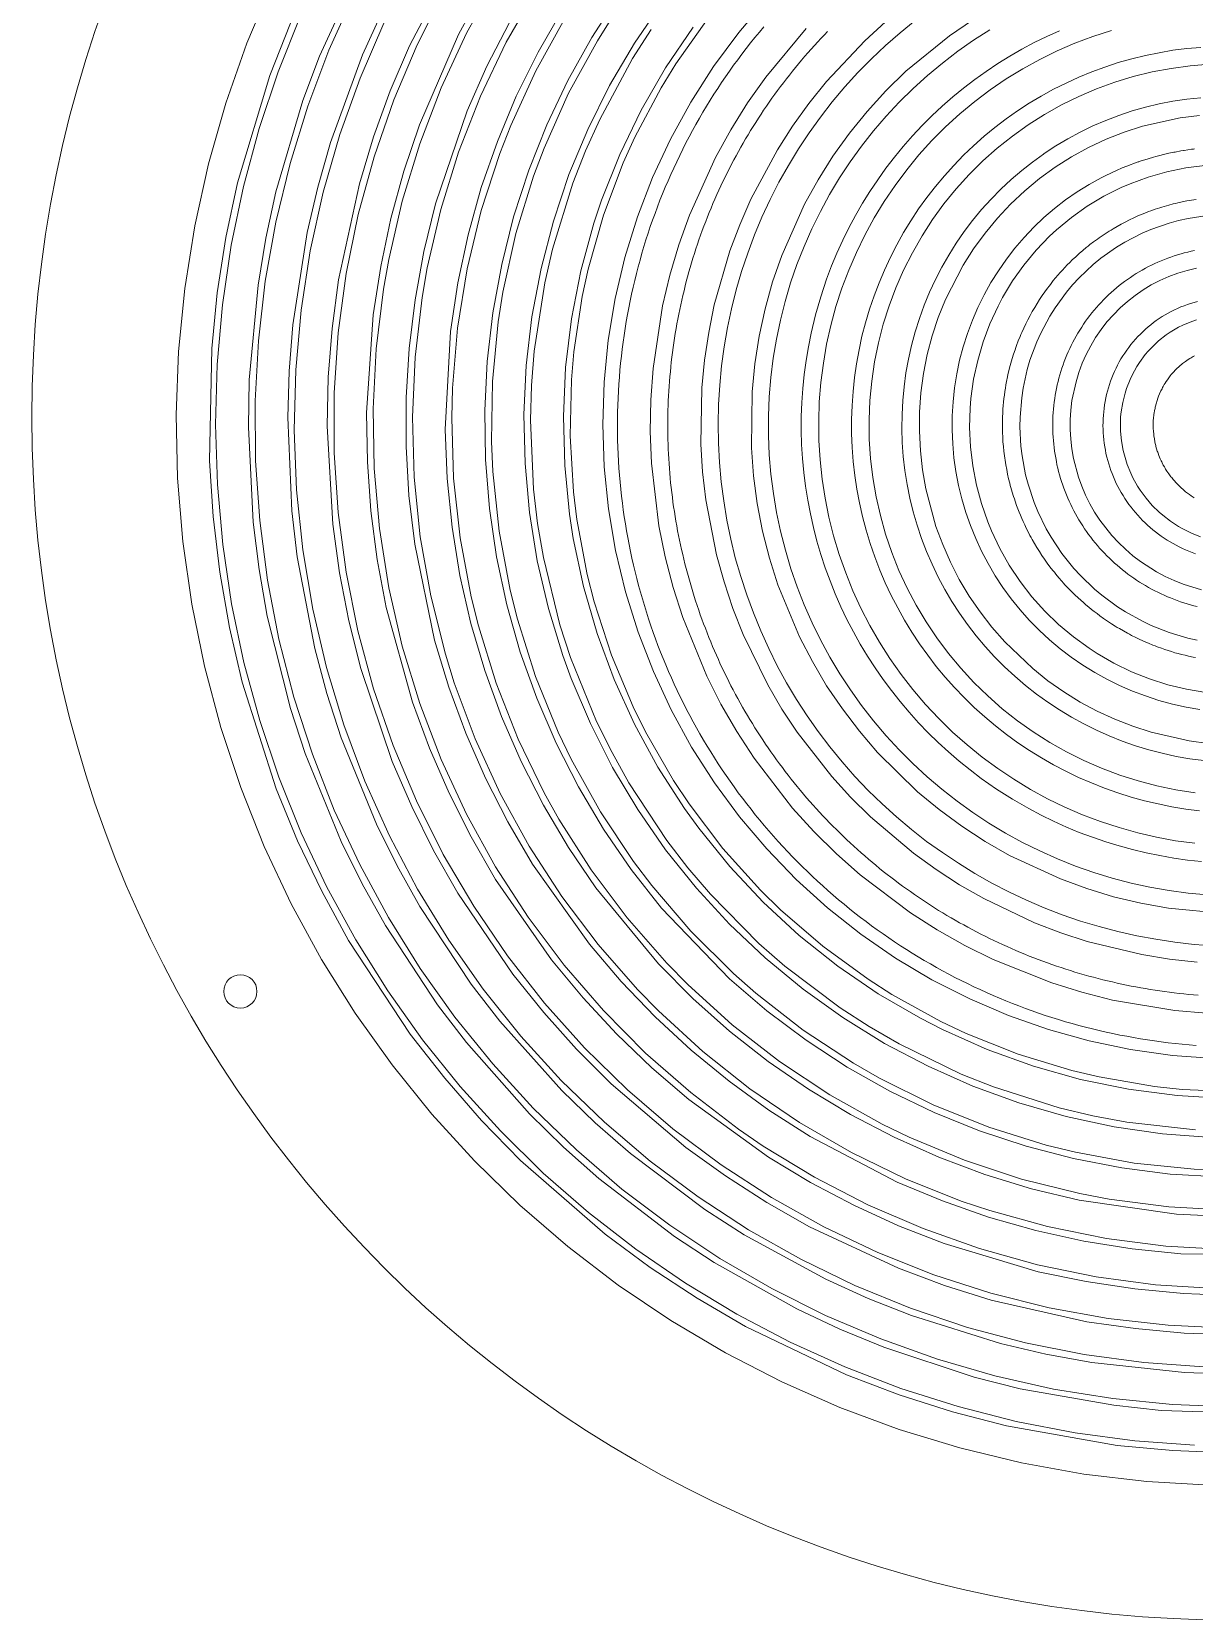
# Model space of a CAD drawing. Header units: millimetres. Extents: x -110 to 110, y -110 to 110.
# Drawn here: x -110 to -3.7, y -110 to 35.2 of the extents above; entities that cross this region are included whole.
import ezdxf

# ---------------------------------------------------------------- set-up
doc = ezdxf.new("R2010")
doc.units = ezdxf.units.MM

msp = doc.modelspace()

# ---------------------------------------------------------------- linework, layer by layer
at = {"color": 7, "linetype": 'Continuous', "lineweight": 15, "flags": 128}
for points in [[(1.93, -91.09), (-6.76, -90.81), (-11.08, -90.35), (-19.63, -88.83), (-23.84, -87.77), (-32.1, -85.04), (-36.11, -83.38), (-40.04, -81.54), (-47.62, -77.29), (-51.25, -74.9), (-58.15, -69.61), (-61.39, -66.73), (-64.5, -63.69), (-70.26, -57.18), (-72.9, -53.74), (-77.67, -46.47), (-79.78, -42.68), (-81.71, -38.79), (-85.01, -30.74), (-86.36, -26.62), (-88.47, -18.18), (-89.21, -13.91), (-89.75, -9.6), (-90.2, -0.92), (-90.11, 3.42), (-89.31, 12.08), (-88.6, 16.36), (-87.68, 20.61), (-85.23, 28.95), (-83.71, 33.01), (-80.08, 40.91)], [(-0.15, -83.9), (-4.63, -83.74), (-9.1, -83.34), (-13.54, -82.71), (-22.29, -80.72), (-26.57, -79.39), (-30.77, -77.82), (-38.9, -74.02), (-42.8, -71.8), (-46.57, -69.38), (-50.21, -66.76), (-57.04, -60.94), (-60.21, -57.77), (-63.2, -54.43), (-66.01, -50.93), (-71.05, -43.51), (-73.26, -39.61), (-75.26, -35.59), (-77.04, -31.48), (-79.92, -22.98), (-81.01, -18.63), (-81.87, -14.23), (-82.49, -9.79), (-83, -0.83), (-82.89, 3.65), (-82.54, 8.12), (-81.95, 12.57), (-80.05, 21.34), (-78.75, 25.63), (-77.22, 29.84), (-75.46, 33.97), (-71.29, 41.91)], [(-88.09, 39.53), (-90.34, 34.19), (-92.26, 28.73), (-93.85, 23.16), (-95.1, 17.5), (-96.01, 11.78), (-96.58, 6.02), (-96.8, 0.23), (-96.67, -5.57), (-96.2, -11.36), (-95.38, -17.09), (-94.22, -22.77), (-92.73, -28.37), (-90.9, -33.86), (-88.75, -39.24), (-86.28, -44.48), (-83.5, -49.57), (-80.42, -54.48), (-77.05, -59.21), (-73.42, -63.72), (-69.52, -68), (-65.37, -72.04), (-60.98, -75.83), (-56.39, -79.35), (-51.58, -82.59), (-46.59, -85.55), (-41.43, -88.2), (-36.13, -90.54), (-30.7, -92.56), (-25.16, -94.25), (-19.53, -95.61), (-13.83, -96.63), (-8.07, -97.32), (-2.28, -97.66)], [(-67.59, 39.91), (-70.25, 35.11), (-72.57, 30.13), (-74.53, 25.01), (-76.13, 19.76), (-77.36, 14.41), (-77.84, 11.71), (-78.5, 6.26), (-78.79, 0.78), (-78.69, -4.7), (-78.22, -10.17), (-77.36, -15.59), (-76.13, -20.94), (-74.53, -26.19), (-72.56, -31.31), (-70.25, -36.29), (-67.6, -41.1), (-64.62, -45.71), (-61.33, -50.1), (-57.74, -54.25), (-53.88, -58.15), (-49.75, -61.76), (-45.39, -65.09), (-43.12, -66.64), (-38.43, -69.49), (-33.56, -72.01), (-28.52, -74.19), (-23.35, -76.02), (-18.06, -77.49), (-12.69, -78.59), (-7.25, -79.32), (-1.77, -79.67)], [(-80.59, 38.57), (-82.84, 33.57), (-84.77, 28.44), (-86.39, 23.19), (-87.69, 17.85), (-88.65, 12.44), (-89.28, 6.99), (-89.58, 1.51), (-89.54, -3.98), (-89.16, -9.45), (-88.45, -14.9), (-87.41, -20.28), (-86.04, -25.6), (-84.35, -30.82), (-82.34, -35.92), (-80.02, -40.91), (-77.4, -45.74), (-74.49, -50.4), (-71.31, -54.87), (-67.86, -59.13), (-64.16, -63.18), (-60.21, -67), (-56.05, -70.57), (-51.67, -73.87), (-47.1, -76.91), (-42.34, -79.67), (-37.43, -82.13), (-32.38, -84.28), (-27.21, -86.13), (-21.94, -87.65), (-16.59, -88.86), (-11.17, -89.74), (-5.71, -90.28), (-0.23, -90.5)], [(-72.29, 38.96), (-74.76, 34.06), (-76.9, 29.01), (-78.7, 23.82), (-80.16, 18.53), (-81.25, 13.15), (-81.98, 7.72), (-82.35, 2.24), (-82.36, -3.25), (-82, -8.72), (-81.27, -14.16), (-80.19, -19.54), (-78.75, -24.84), (-76.96, -30.03), (-74.83, -35.09), (-72.38, -39.99), (-69.6, -44.72), (-66.51, -49.26), (-63.13, -53.58), (-59.47, -57.67), (-55.55, -61.51), (-51.38, -65.08), (-46.98, -68.37), (-42.38, -71.36), (-37.59, -74.03), (-32.64, -76.39), (-27.53, -78.41), (-22.31, -80.09), (-16.99, -81.43), (-11.59, -82.41), (-6.12, -83.03), (-0.63, -83.29)], [(-0.22, -80.3), (-4.7, -80.13), (-9.16, -79.71), (-13.6, -79.04), (-17.99, -78.13), (-26.59, -75.56), (-30.76, -73.93), (-34.84, -72.06), (-38.8, -69.97), (-42.65, -67.66), (-49.92, -62.4), (-53.32, -59.48), (-56.55, -56.37), (-59.6, -53.08), (-62.47, -49.63), (-67.59, -42.26), (-69.83, -38.38), (-71.85, -34.38), (-73.65, -30.27), (-75.2, -26.06), (-77.6, -17.41), (-78.42, -13.01), (-79, -8.56), (-79.32, -4.09), (-79.4, 0.39), (-78.78, 9.35), (-78.09, 13.78), (-77.16, 18.17), (-75.98, 22.49), (-74.55, 26.74), (-70.99, 34.98), (-68.86, 38.93)], [(-63.89, 39.06), (-66.62, 34.3), (-68.98, 29.35), (-70.99, 24.24), (-72.61, 19), (-73.84, 13.65), (-74.31, 10.95), (-74.96, 5.49), (-75.2, 0.01), (-75.04, -5.47), (-74.48, -10.93), (-73.53, -16.34), (-72.19, -21.66), (-71.37, -24.28), (-69.45, -29.42), (-67.17, -34.41), (-64.53, -39.22), (-61.54, -43.83), (-58.23, -48.21), (-54.61, -52.33), (-52.69, -54.29), (-48.65, -58), (-44.34, -61.4), (-39.8, -64.49), (-35.05, -67.24), (-30.11, -69.63), (-25.02, -71.67), (-22.42, -72.54), (-17.13, -74.01), (-11.75, -75.1), (-6.31, -75.79), (-0.83, -76.09)], [(-1.43, -69.47), (-5.91, -69.2), (-10.35, -68.64), (-14.76, -67.79), (-19.1, -66.66), (-23.35, -65.25), (-27.51, -63.57), (-31.55, -61.62), (-35.45, -59.42), (-39.21, -56.96), (-42.8, -54.27), (-46.2, -51.36), (-52.42, -44.88), (-55.19, -41.35), (-57.73, -37.66), (-60.03, -33.81), (-62.07, -29.81), (-63.84, -25.7), (-65.34, -21.47), (-66.57, -17.16), (-67.51, -12.77), (-68.16, -8.34), (-68.52, -3.87), (-68.59, 0.62), (-68.37, 5.09), (-67.85, 9.55), (-67.04, 13.96), (-65.95, 18.31), (-64.57, 22.58), (-62.92, 26.74), (-61, 30.79), (-58.81, 34.71), (-56.38, 38.47)], [(-2.14, -65.85), (-6.61, -65.51), (-11.05, -64.87), (-15.44, -63.93), (-19.75, -62.69), (-23.96, -61.16), (-28.06, -59.34), (-32.03, -57.26), (-35.85, -54.9), (-39.49, -52.29), (-42.95, -49.44), (-46.21, -46.35), (-49.24, -43.05), (-52.05, -39.55), (-54.6, -35.87), (-56.9, -32.02), (-58.93, -28.02), (-60.68, -23.89), (-61.45, -21.79), (-62.76, -17.5), (-63.78, -13.13), (-64.49, -8.7), (-64.9, -4.24), (-65, 0.24), (-64.79, 4.72), (-64.27, 9.18), (-63.44, 13.59), (-62.31, 17.93), (-60.89, 22.18), (-59.17, 26.32), (-57.17, 30.33), (-54.9, 34.2), (-52.36, 37.9)], [(-1.85, -58.65), (-5.71, -58.36), (-9.54, -57.82), (-13.33, -57.03), (-17.05, -55.99), (-20.7, -54.71), (-24.25, -53.19), (-27.7, -51.43), (-31.02, -49.45), (-34.21, -47.26), (-37.24, -44.86), (-40.11, -42.26), (-42.8, -39.48), (-45.29, -36.53), (-47.59, -33.42), (-49.67, -30.16), (-51.54, -26.77), (-53.17, -23.26), (-54.57, -19.66), (-55.72, -15.96), (-56.62, -12.2), (-57.27, -8.39), (-57.67, -4.54), (-57.8, -0.68), (-57.68, 3.19), (-57.3, 7.04), (-56.66, 10.85), (-55.77, 14.61), (-54.63, 18.31), (-53.24, 21.92), (-51.61, 25.43), (-49.75, 28.82), (-47.67, 32.08), (-45.37, 35.19), (-42.87, 38.14)], [(-85.42, 36.69), (-87.47, 31.59), (-89.21, 26.39), (-90.65, 21.09), (-91.77, 15.72), (-92.57, 10.29), (-93.04, 4.83), (-93.2, -0.66), (-93.03, -6.15), (-92.54, -11.63), (-91.73, -17.05), (-90.61, -22.42), (-89.16, -27.72), (-87.41, -32.92), (-85.36, -38.01), (-83.01, -42.97), (-80.37, -47.79), (-77.46, -52.45), (-74.27, -56.92), (-70.84, -61.19), (-67.15, -65.26), (-63.24, -69.11), (-59.11, -72.72), (-54.76, -76.08), (-50.23, -79.19), (-45.53, -82.02), (-40.67, -84.57), (-35.67, -86.83), (-30.55, -88.8), (-25.32, -90.47), (-20, -91.82), (-14.61, -92.87), (-9.16, -93.6), (-3.69, -94)], [(-0.37, -87.5), (-4.62, -87.35), (-13.09, -86.43), (-17.28, -85.66), (-21.43, -84.69), (-29.56, -82.15), (-33.52, -80.58), (-37.4, -78.82), (-44.88, -74.75), (-48.46, -72.45), (-55.27, -67.32), (-58.48, -64.52), (-61.54, -61.57), (-67.22, -55.22), (-69.82, -51.84), (-74.51, -44.73), (-76.59, -41.01), (-78.48, -37.2), (-81.7, -29.31), (-83.01, -25.26), (-84.12, -21.15), (-85.74, -12.78), (-86.23, -8.55), (-86.6, -0.04), (-86.47, 4.22), (-86.13, 8.46), (-84.82, 16.88), (-83.86, 21.03), (-82.7, 25.12), (-79.77, 33.13), (-78.01, 37.01)], [(-0.86, -73.09), (-5.34, -72.86), (-14.23, -71.59), (-18.59, -70.54), (-22.88, -69.24), (-27.08, -67.67), (-31.17, -65.84), (-35.15, -63.77), (-38.99, -61.45), (-42.68, -58.91), (-46.2, -56.14), (-49.55, -53.15), (-52.71, -49.97), (-58.42, -43.04), (-60.94, -39.33), (-63.22, -35.47), (-65.26, -31.48), (-67.05, -27.37), (-68.58, -23.15), (-69.85, -18.85), (-70.85, -14.48), (-71.58, -10.06), (-72.03, -5.6), (-72.2, -1.12), (-71.71, 7.85), (-71.05, 12.28), (-70.11, 16.67), (-68.9, 20.99), (-67.43, 25.22), (-65.7, 29.36), (-63.71, 33.38), (-61.48, 37.26)], [(-61.26, 36.46), (-63.93, 31.66), (-66.21, 26.67), (-67.21, 24.11), (-68.9, 18.89), (-70.19, 13.56), (-71.07, 8.14), (-71.53, 2.67), (-71.6, -0.07), (-71.43, -5.56), (-70.84, -11.02), (-69.83, -16.41), (-69.17, -19.08), (-67.55, -24.32), (-65.54, -29.43), (-63.14, -34.36), (-61.8, -36.76), (-58.86, -41.39), (-55.56, -45.78), (-51.95, -49.91), (-50.03, -51.87), (-45.96, -55.56), (-41.63, -58.92), (-37.05, -61.96), (-32.26, -64.63), (-29.79, -65.83), (-24.73, -67.94), (-19.51, -69.66), (-14.19, -70.98), (-11.49, -71.49), (-6.05, -72.2), (-0.57, -72.49)], [(-56.82, 36.75), (-58.28, 34.43), (-60.92, 29.62), (-63.16, 24.61), (-64.13, 22.04), (-65.74, 16.79), (-66.93, 11.44), (-67.36, 8.73), (-67.89, 3.26), (-67.98, -2.23), (-67.86, -4.97), (-67.28, -10.42), (-66.27, -15.82), (-65.6, -18.48), (-63.95, -23.71), (-61.88, -28.8), (-60.69, -31.27), (-58.02, -36.07), (-54.98, -40.63), (-53.32, -42.82), (-49.75, -46.99), (-45.86, -50.86), (-43.8, -52.67), (-39.47, -56.05), (-34.88, -59.06), (-32.5, -60.43), (-27.59, -62.87), (-22.5, -64.92), (-17.26, -66.55), (-14.59, -67.21), (-9.2, -68.21), (-3.74, -68.77), (-0.99, -68.88)], [(-48.17, 36.49), (-51.12, 32.31), (-52.47, 30.13), (-54.87, 25.6), (-55.93, 23.27), (-57.74, 18.47), (-59.14, 13.54), (-59.68, 11.04), (-60.45, 5.97), (-60.67, 3.42), (-60.79, -1.7), (-60.48, -6.82), (-60.16, -9.36), (-59.21, -14.39), (-58.58, -16.87), (-57, -21.75), (-55.02, -26.47), (-53.88, -28.77), (-51.32, -33.21), (-49.91, -35.34), (-46.81, -39.42), (-43.38, -43.23), (-41.56, -45.03), (-37.68, -48.38), (-33.54, -51.39), (-31.37, -52.77), (-26.89, -55.24), (-24.57, -56.34), (-19.81, -58.23), (-14.91, -59.73), (-12.42, -60.32), (-7.37, -61.19), (-4.82, -61.47), (0.3, -61.7)], [(-23.99, 36.32), (-26.11, 34.88), (-30.08, 31.64), (-31.92, 29.85), (-33.64, 27.95), (-35.25, 25.96), (-36.75, 23.88), (-38.12, 21.72), (-39.36, 19.48), (-41.44, 14.79), (-42.27, 12.37), (-42.96, 9.9), (-43.5, 7.4), (-43.9, 4.87), (-44.15, 2.32), (-44.21, -2.81), (-44.01, -5.36), (-43.67, -7.9), (-43.18, -10.42), (-42.55, -12.9), (-41.78, -15.34), (-39.82, -20.08), (-38.63, -22.35), (-37.33, -24.55), (-35.89, -26.67), (-34.34, -28.71), (-32.67, -30.65), (-29.01, -34.25), (-27.04, -35.88), (-24.97, -37.39), (-22.83, -38.79), (-20.61, -40.06), (-15.95, -42.22), (-13.55, -43.1), (-11.09, -43.84), (-8.6, -44.43), (-6.08, -44.89), (-0.98, -45.37)], [(-0.56, -94.69), (-5.68, -94.49), (-10.78, -94.02), (-20.88, -92.24), (-25.83, -90.94), (-30.71, -89.38), (-35.5, -87.56), (-44.75, -83.14), (-49.18, -80.56), (-53.46, -77.75), (-57.58, -74.71), (-65.31, -67.97), (-68.88, -64.3), (-72.25, -60.44), (-75.4, -56.41), (-81.04, -47.84), (-83.49, -43.34), (-85.7, -38.72), (-87.65, -33.99), (-90.77, -24.22), (-91.93, -19.23), (-92.81, -14.18), (-93.41, -9.09), (-93.74, -3.98), (-93.55, 6.27), (-93.04, 11.37), (-92.25, 16.43), (-91.18, 21.44), (-88.23, 31.26), (-86.36, 36.03)], [(-77.81, 36.04), (-79.99, 31.01), (-81.84, 25.84), (-83.36, 20.57), (-84.54, 15.21), (-85.38, 9.78), (-85.86, 4.32), (-86, -1.17), (-85.79, -6.65), (-85.22, -12.12), (-84.31, -17.54), (-83.06, -22.89), (-81.47, -28.14), (-79.55, -33.28), (-77.3, -38.28), (-74.74, -43.14), (-71.88, -47.82), (-68.73, -52.31), (-65.3, -56.59), (-61.6, -60.65), (-57.65, -64.46), (-53.47, -68.02), (-49.07, -71.3), (-44.48, -74.29), (-39.7, -76.99), (-34.76, -79.39), (-29.67, -81.46), (-24.46, -83.22), (-19.16, -84.63), (-13.78, -85.71), (-8.34, -86.44), (-2.86, -86.83)], [(4.03, -76.62), (-4.94, -76.5), (-9.4, -76.05), (-13.83, -75.34), (-18.21, -74.37), (-22.52, -73.14), (-26.75, -71.66), (-30.89, -69.94), (-38.85, -65.78), (-42.62, -63.36), (-46.25, -60.72), (-49.71, -57.87), (-53, -54.83), (-56.11, -51.6), (-59.02, -48.19), (-64.22, -40.87), (-66.49, -37), (-68.52, -33), (-70.32, -28.9), (-71.87, -24.69), (-73.17, -20.4), (-74.99, -11.61), (-75.52, -7.15), (-75.77, -2.68), (-75.76, 1.81), (-75.49, 6.28), (-74.95, 10.73), (-74.15, 15.14), (-73.09, 19.5), (-70.2, 28), (-68.39, 32.1), (-66.33, 36.09)], [(-53.36, 35.45), (-55.07, 32.79), (-58.08, 27.23), (-59.38, 24.35), (-60.53, 21.41), (-62.4, 15.37), (-63.1, 12.29), (-64.06, 6.04), (-64.31, 2.89), (-64.4, -0.27), (-64.12, -6.58), (-63.75, -9.72), (-63.22, -12.83), (-61.72, -18.98), (-60.74, -21.98), (-58.36, -27.83), (-56.95, -30.66), (-55.41, -33.42), (-51.93, -38.7), (-50.01, -41.2), (-47.96, -43.61), (-43.52, -48.11), (-41.15, -50.2), (-36.1, -54.01), (-33.45, -55.72), (-30.71, -57.31), (-25.03, -60.07), (-22.09, -61.24), (-16.06, -63.15), (-12.99, -63.88), (-9.89, -64.46), (-3.6, -65.17)], [(-0.79, -62.29), (-5.27, -62.03), (-9.72, -61.45), (-14.11, -60.55), (-18.43, -59.33), (-22.65, -57.81), (-26.74, -55.98), (-28.74, -54.96), (-32.61, -52.71), (-36.32, -50.18), (-39.83, -47.38), (-43.12, -44.35), (-46.19, -41.08), (-49.02, -37.59), (-50.33, -35.78), (-52.76, -32.01), (-54.91, -28.07), (-56.77, -23.99), (-58.32, -19.78), (-59.57, -15.48), (-60.5, -11.09), (-60.84, -8.87), (-61.28, -4.41), (-61.4, 0.07), (-61.19, 4.55), (-60.65, 9), (-59.79, 13.4), (-58.61, 17.73), (-57.9, 19.86), (-56.25, 24.03), (-54.3, 28.07), (-52.06, 31.95), (-49.54, 35.66)], [(-3.55, -57.44), (-4.19, -57.39), (-4.83, -57.34), (-5.47, -57.27), (-6.1, -57.2), (-6.74, -57.12), (-7.37, -57.03), (-8, -56.94), (-8.64, -56.84), (-9.27, -56.73), (-9.9, -56.61), (-10.53, -56.49), (-11.16, -56.36), (-11.78, -56.23), (-12.41, -56.08), (-13.03, -55.93), (-13.65, -55.78), (-14.27, -55.61), (-14.89, -55.44), (-15.5, -55.27), (-16.12, -55.08), (-16.73, -54.89), (-17.34, -54.69), (-17.95, -54.49), (-18.55, -54.28), (-19.15, -54.06), (-19.75, -53.83), (-20.35, -53.6), (-20.94, -53.36), (-21.54, -53.12), (-22.12, -52.87), (-22.71, -52.61), (-23.3, -52.34), (-23.88, -52.07), (-24.46, -51.79), (-25.03, -51.51), (-25.6, -51.22), (-26.17, -50.92), (-26.73, -50.62), (-27.29, -50.31), (-27.85, -49.99), (-28.4, -49.67), (-28.95, -49.34), (-29.5, -49.01), (-30.04, -48.67), (-30.58, -48.32), (-31.12, -47.97), (-31.65, -47.61), (-32.17, -47.25), (-32.7, -46.88), (-33.22, -46.5), (-33.73, -46.12), (-34.24, -45.73), (-34.74, -45.34), (-35.25, -44.94), (-35.74, -44.54), (-36.24, -44.12), (-36.73, -43.71), (-37.21, -43.29), (-37.68, -42.86), (-38.16, -42.43), (-38.63, -41.99), (-39.09, -41.55), (-39.55, -41.1), (-40, -40.65), (-40.45, -40.19), (-40.89, -39.73), (-41.33, -39.26), (-41.76, -38.79), (-42.19, -38.31), (-42.61, -37.83), (-43.03, -37.34), (-43.44, -36.85), (-43.85, -36.35), (-44.24, -35.85), (-44.64, -35.35), (-45.03, -34.84), (-45.41, -34.33), (-45.79, -33.81), (-46.16, -33.29), (-46.52, -32.76), (-46.88, -32.23), (-47.24, -31.69), (-47.58, -31.15), (-47.92, -30.61), (-48.26, -30.07), (-48.59, -29.52), (-48.91, -28.96), (-49.22, -28.41), (-49.53, -27.85), (-49.84, -27.28), (-50.13, -26.72), (-50.43, -26.14), (-50.71, -25.57), (-50.99, -24.99), (-51.26, -24.41), (-51.52, -23.83), (-51.78, -23.24), (-52.03, -22.65), (-52.28, -22.06), (-52.52, -21.47), (-52.75, -20.87), (-52.97, -20.27), (-53.19, -19.67), (-53.4, -19.06), (-53.61, -18.45), (-53.8, -17.84), (-53.99, -17.23), (-54.18, -16.62), (-54.35, -16), (-54.52, -15.38), (-54.68, -14.76), (-54.84, -14.14), (-54.99, -13.52), (-55.13, -12.9), (-55.26, -12.27), (-55.39, -11.64), (-55.51, -11.01), (-55.62, -10.38), (-55.73, -9.75), (-55.83, -9.11), (-55.92, -8.48), (-56, -7.85), (-56.08, -7.21), (-56.15, -6.57), (-56.21, -5.94), (-56.27, -5.3), (-56.32, -4.66), (-56.36, -4.02), (-56.39, -3.38), (-56.42, -2.74), (-56.44, -2.1), (-56.45, -1.46), (-56.45, -0.82), (-56.45, -0.18), (-56.44, 0.46), (-56.42, 1.1), (-56.4, 1.74), (-56.37, 2.38), (-56.33, 3.02), (-56.28, 3.66), (-56.23, 4.3), (-56.17, 4.94), (-56.1, 5.58), (-56.03, 6.21), (-55.94, 6.85), (-55.85, 7.48), (-55.76, 8.11), (-55.65, 8.75), (-55.54, 9.38), (-55.42, 10.01), (-55.3, 10.63), (-55.16, 11.26), (-55.02, 11.89), (-54.88, 12.51), (-54.72, 13.13), (-54.56, 13.75), (-54.39, 14.37), (-54.22, 14.99), (-54.04, 15.6), (-53.85, 16.21), (-53.65, 16.82), (-53.45, 17.43), (-53.24, 18.03), (-53.02, 18.64), (-52.8, 19.24), (-52.57, 19.84), (-52.33, 20.43), (-52.09, 21.03), (-51.83, 21.62), (-51.58, 22.2), (-51.31, 22.78), (-51.04, 23.36), (-50.76, 23.94), (-50.48, 24.52), (-50.19, 25.09), (-49.89, 25.65), (-49.59, 26.22), (-49.28, 26.78), (-48.96, 27.33), (-48.64, 27.89), (-48.31, 28.44), (-47.97, 28.99), (-47.63, 29.53), (-47.29, 30.06), (-46.93, 30.6), (-46.57, 31.13), (-46.21, 31.65), (-45.84, 32.18), (-45.46, 32.69), (-45.07, 33.2), (-44.69, 33.71), (-44.29, 34.22), (-43.89, 34.72), (-43.48, 35.22), (-43.07, 35.71)], [(-39.19, 35.54), (-42.9, 31.1), (-44.57, 28.74), (-46.1, 26.29), (-47.5, 23.76), (-49.87, 18.49), (-50.84, 15.77), (-51.66, 12.99), (-52.33, 10.18), (-53.2, 4.47), (-53.4, 1.58), (-53.45, -1.3), (-53.34, -4.19), (-52.66, -9.94), (-52.08, -12.77), (-51.36, -15.56), (-50.48, -18.32), (-48.29, -23.67), (-46.99, -26.25), (-45.54, -28.75), (-43.97, -31.17), (-40.44, -35.76), (-38.5, -37.89), (-36.44, -39.93), (-34.28, -41.85), (-29.67, -45.33), (-27.23, -46.88), (-24.71, -48.3), (-22.12, -49.58), (-16.75, -51.73), (-13.99, -52.58), (-11.19, -53.29), (-5.49, -54.25), (-2.61, -54.5)], [(-3.35, -52.85), (-3.79, -52.81), (-4.23, -52.77), (-4.67, -52.73), (-5.11, -52.68), (-5.55, -52.63), (-5.99, -52.58), (-6.43, -52.52), (-6.86, -52.46), (-7.3, -52.39), (-7.74, -52.32), (-8.18, -52.25), (-8.61, -52.17), (-9.05, -52.09), (-9.48, -52.01), (-9.91, -51.92), (-10.35, -51.83), (-10.78, -51.74), (-11.21, -51.64), (-11.64, -51.54), (-12.07, -51.43), (-12.5, -51.32), (-12.93, -51.21), (-13.35, -51.1), (-13.78, -50.98), (-14.21, -50.85), (-14.63, -50.73), (-15.05, -50.6), (-15.47, -50.46), (-15.89, -50.33), (-16.31, -50.18), (-16.73, -50.04), (-17.15, -49.89), (-17.57, -49.74), (-17.98, -49.59), (-18.39, -49.43), (-18.8, -49.27), (-19.21, -49.1), (-19.62, -48.93), (-20.03, -48.76), (-20.44, -48.58), (-20.84, -48.4), (-21.24, -48.22), (-21.65, -48.04), (-22.05, -47.85), (-22.44, -47.66), (-22.84, -47.46), (-23.24, -47.26), (-23.63, -47.06), (-24.02, -46.85), (-24.41, -46.64), (-24.8, -46.43), (-25.19, -46.22), (-25.57, -46), (-25.95, -45.78), (-26.33, -45.55), (-26.71, -45.32), (-27.09, -45.09), (-27.47, -44.86), (-27.84, -44.62), (-28.21, -44.38), (-28.58, -44.13), (-28.94, -43.89), (-29.31, -43.64), (-29.67, -43.38), (-30.03, -43.13), (-30.39, -42.87), (-30.75, -42.61), (-31.1, -42.34), (-31.45, -42.07), (-31.8, -41.8), (-32.15, -41.53), (-32.49, -41.25), (-32.84, -40.97), (-33.18, -40.69), (-33.51, -40.4), (-33.85, -40.11), (-34.18, -39.82), (-34.51, -39.53), (-34.84, -39.23), (-35.17, -38.93), (-35.49, -38.63), (-35.81, -38.32), (-36.13, -38.01), (-36.44, -37.7), (-36.75, -37.39), (-37.06, -37.08), (-37.37, -36.76), (-37.68, -36.44), (-37.98, -36.11), (-38.28, -35.79), (-38.57, -35.46), (-38.87, -35.13), (-39.16, -34.79), (-39.44, -34.46), (-39.73, -34.12), (-40.01, -33.78), (-40.29, -33.43), (-40.57, -33.09), (-40.84, -32.74), (-41.11, -32.39), (-41.38, -32.04), (-41.64, -31.68), (-41.9, -31.33), (-42.16, -30.97), (-42.42, -30.61), (-42.67, -30.24), (-42.92, -29.88), (-43.17, -29.51), (-43.41, -29.14), (-43.65, -28.77), (-43.88, -28.39), (-44.12, -28.02), (-44.35, -27.64), (-44.58, -27.26), (-44.8, -26.88), (-45.02, -26.5), (-45.24, -26.11), (-45.45, -25.72), (-45.66, -25.34), (-45.87, -24.94), (-46.08, -24.55), (-46.28, -24.16), (-46.47, -23.76), (-46.67, -23.36), (-46.86, -22.97), (-47.05, -22.57), (-47.23, -22.16), (-47.41, -21.76), (-47.59, -21.35), (-47.76, -20.95), (-47.93, -20.54), (-48.1, -20.13), (-48.26, -19.72), (-48.42, -19.3), (-48.58, -18.89), (-48.73, -18.48), (-48.88, -18.06), (-49.02, -17.64), (-49.17, -17.22), (-49.31, -16.8), (-49.44, -16.38), (-49.57, -15.96), (-49.7, -15.54), (-49.82, -15.11), (-49.94, -14.68), (-50.06, -14.26), (-50.18, -13.83), (-50.28, -13.4), (-50.39, -12.97), (-50.49, -12.54), (-50.59, -12.11), (-50.69, -11.68), (-50.78, -11.24), (-50.87, -10.81), (-50.95, -10.38), (-51.03, -9.94), (-51.11, -9.51), (-51.18, -9.07), (-51.25, -8.63), (-51.32, -8.2), (-51.38, -7.76), (-51.43, -7.32), (-51.49, -6.88), (-51.54, -6.44), (-51.59, -6), (-51.63, -5.56), (-51.67, -5.12), (-51.7, -4.68), (-51.74, -4.24), (-51.76, -3.8), (-51.79, -3.35), (-51.81, -2.91), (-51.82, -2.47), (-51.84, -2.03), (-51.85, -1.59), (-51.85, -1.14), (-51.85, -0.7), (-51.85, -0.26), (-51.85, 0.18), (-51.84, 0.63), (-51.82, 1.07), (-51.81, 1.51), (-51.79, 1.95), (-51.76, 2.39), (-51.73, 2.84), (-51.7, 3.28), (-51.66, 3.72), (-51.62, 4.16), (-51.58, 4.6), (-51.53, 5.04), (-51.48, 5.48), (-51.43, 5.92), (-51.37, 6.36), (-51.31, 6.79), (-51.24, 7.23), (-51.17, 7.67), (-51.1, 8.1), (-51.02, 8.54), (-50.94, 8.97), (-50.85, 9.41), (-50.76, 9.84), (-50.67, 10.27), (-50.58, 10.71), (-50.48, 11.14), (-50.37, 11.57), (-50.27, 12), (-50.16, 12.42), (-50.04, 12.85), (-49.92, 13.28), (-49.8, 13.7), (-49.68, 14.13), (-49.55, 14.55), (-49.42, 14.97), (-49.28, 15.39), (-49.14, 15.81), (-49, 16.23), (-48.85, 16.65), (-48.7, 17.07), (-48.55, 17.48), (-48.39, 17.89), (-48.23, 18.31), (-48.06, 18.72), (-47.89, 19.12), (-47.72, 19.53), (-47.55, 19.94), (-47.37, 20.35), (-47.19, 20.75), (-47, 21.15), (-46.81, 21.55), (-46.62, 21.95), (-46.42, 22.34), (-46.22, 22.74), (-46.02, 23.13), (-45.82, 23.52), (-45.61, 23.91), (-45.39, 24.3), (-45.18, 24.69), (-44.96, 25.07), (-44.74, 25.45), (-44.51, 25.83), (-44.28, 26.21), (-44.05, 26.59), (-43.81, 26.96), (-43.57, 27.34), (-43.33, 27.71), (-43.09, 28.07), (-42.84, 28.44), (-42.59, 28.81), (-42.33, 29.17), (-42.07, 29.53), (-41.81, 29.88), (-41.55, 30.24), (-41.28, 30.59), (-41.01, 30.94), (-40.74, 31.29), (-40.46, 31.64), (-40.18, 31.98), (-39.9, 32.32), (-39.62, 32.66), (-39.33, 33), (-39.04, 33.33), (-38.75, 33.66), (-38.45, 33.99), (-38.15, 34.31), (-37.85, 34.64), (-37.54, 34.96), (-37.24, 35.28)], [(-31.94, 36.14), (-33.83, 34.42), (-37.35, 30.69), (-38.96, 28.7), (-40.45, 26.62), (-41.83, 24.46), (-44.25, 19.94), (-45.28, 17.6), (-46.18, 15.2), (-47.6, 10.27), (-48.11, 7.76), (-48.49, 5.23), (-48.74, 2.68), (-48.82, -2.45), (-48.67, -5), (-48.38, -7.55), (-47.4, -12.58), (-46.71, -15.05), (-45.9, -17.48), (-44.96, -19.86), (-42.72, -24.47), (-41.42, -26.68), (-40.01, -28.81), (-36.86, -32.86), (-35.14, -34.75), (-33.32, -36.55), (-29.4, -39.86), (-27.32, -41.36), (-25.17, -42.75), (-22.95, -44.02), (-18.32, -46.22), (-15.93, -47.14), (-13.5, -47.94), (-8.51, -49.14), (-5.98, -49.55), (-3.44, -49.83)], [(-1.97, -48.33), (-3.73, -48.2), (-5.49, -48), (-7.24, -47.74), (-8.98, -47.42), (-10.71, -47.03), (-12.42, -46.58), (-14.11, -46.07), (-15.79, -45.49), (-17.44, -44.86), (-19.06, -44.16), (-20.66, -43.41), (-22.24, -42.59), (-23.77, -41.72), (-25.28, -40.79), (-26.75, -39.81), (-28.19, -38.78), (-29.58, -37.69), (-30.94, -36.55), (-32.25, -35.36), (-33.52, -34.13), (-34.74, -32.84), (-35.91, -31.52), (-37.03, -30.15), (-38.1, -28.74), (-39.12, -27.29), (-40.08, -25.81), (-40.99, -24.29), (-41.84, -22.73), (-42.63, -21.15), (-43.36, -19.54), (-44.03, -17.9), (-44.64, -16.24), (-45.19, -14.56), (-45.68, -12.86), (-46.1, -11.14), (-46.45, -9.41), (-46.74, -7.66), (-46.97, -5.91), (-47.13, -4.14), (-47.23, -2.38), (-47.26, -0.61), (-47.22, 1.16), (-47.11, 2.93), (-46.94, 4.69), (-46.71, 6.44), (-46.4, 8.19), (-46.04, 9.92), (-45.61, 11.64), (-45.11, 13.33), (-44.55, 15.01), (-43.93, 16.67), (-43.24, 18.3), (-42.5, 19.91), (-41.69, 21.48), (-40.83, 23.03), (-39.91, 24.54), (-38.93, 26.01), (-37.89, 27.45), (-36.81, 28.85), (-35.67, 30.2), (-34.48, 31.51), (-33.24, 32.77), (-31.96, 33.99), (-30.62, 35.16), (-29.25, 36.27)], [(-2.52, -43.68), (-4.28, -43.52), (-6.03, -43.28), (-7.78, -42.97), (-9.5, -42.59), (-11.22, -42.14), (-12.91, -41.62), (-14.58, -41.04), (-16.22, -40.38), (-17.84, -39.66), (-19.43, -38.88), (-20.98, -38.03), (-22.49, -37.12), (-23.97, -36.14), (-25.41, -35.11), (-26.8, -34.02), (-28.15, -32.87), (-29.45, -31.67), (-30.7, -30.42), (-31.9, -29.12), (-33.04, -27.77), (-34.13, -26.37), (-35.16, -24.93), (-36.13, -23.45), (-37.03, -21.93), (-37.88, -20.37), (-38.66, -18.79), (-39.37, -17.16), (-40.02, -15.52), (-40.59, -13.85), (-41.1, -12.15), (-41.54, -10.43), (-41.9, -8.7), (-42.2, -6.96), (-42.42, -5.2), (-42.57, -3.44), (-42.65, -1.67), (-42.65, 0.1), (-42.58, 1.87), (-42.43, 3.63), (-42.21, 5.39), (-41.92, 7.13), (-41.56, 8.86), (-41.13, 10.58), (-40.62, 12.28), (-40.04, 13.95), (-39.4, 15.6), (-38.68, 17.22), (-37.9, 18.81), (-37.06, 20.36), (-36.15, 21.88), (-35.17, 23.36), (-34.14, 24.79), (-33.04, 26.18), (-31.89, 27.53), (-30.69, 28.82), (-29.42, 30.06), (-28.11, 31.25), (-26.75, 32.38), (-25.35, 33.46), (-23.9, 34.47), (-22.4, 35.42)], [(-16.04, 35.34), (-17.2, 34.82), (-18.35, 34.25), (-19.48, 33.65), (-20.59, 33.01), (-21.68, 32.33), (-22.75, 31.62), (-23.79, 30.88), (-24.81, 30.1), (-25.8, 29.29), (-26.76, 28.44), (-27.7, 27.57), (-28.6, 26.66), (-29.48, 25.73), (-30.32, 24.76), (-31.13, 23.77), (-31.91, 22.76), (-32.66, 21.71), (-33.37, 20.65), (-34.05, 19.56), (-34.69, 18.45), (-35.29, 17.32), (-35.86, 16.18), (-36.39, 15.01), (-36.88, 13.83), (-37.33, 12.63), (-37.87, 11.01), (-38.12, 10.19), (-38.35, 9.37), (-38.75, 7.7), (-39, 6.44), (-39.21, 5.18), (-39.38, 3.91), (-39.51, 2.63), (-39.6, 1.36), (-39.65, 0.08), (-39.65, -1.2), (-39.62, -2.49), (-39.54, -3.76), (-39.42, -5.04), (-39.26, -6.31), (-39.06, -7.57), (-38.82, -8.83), (-38.54, -10.08), (-38.22, -11.32), (-37.86, -12.55), (-37.46, -13.77), (-37.02, -14.97), (-36.54, -16.16), (-36.02, -17.33), (-35.47, -18.49), (-34.88, -19.62), (-34.26, -20.74), (-33.6, -21.84), (-32.9, -22.91), (-32.17, -23.97), (-31.41, -25), (-30.61, -26), (-29.79, -26.98), (-28.93, -27.93), (-28.04, -28.85), (-27.12, -29.75), (-26.18, -30.61), (-25.21, -31.45), (-24.21, -32.25), (-23.19, -33.02), (-21.79, -34), (-21.07, -34.47), (-20.35, -34.92), (-18.86, -35.78), (-17.73, -36.38), (-16.58, -36.94), (-15.41, -37.47), (-14.23, -37.96), (-13.03, -38.41), (-11.82, -38.82), (-10.59, -39.2), (-9.36, -39.54), (-8.11, -39.83), (-6.86, -40.09), (-5.6, -40.31), (-4.33, -40.49), (-3.05, -40.63)], [(-3.67, -38.96), (-5.43, -38.72), (-7.17, -38.4), (-8.89, -38.01), (-10.6, -37.53), (-12.28, -36.98), (-13.93, -36.35), (-15.56, -35.65), (-17.15, -34.88), (-18.7, -34.03), (-20.22, -33.11), (-21.69, -32.13), (-23.11, -31.08), (-24.49, -29.97), (-25.81, -28.79), (-27.08, -27.55), (-28.29, -26.26), (-29.44, -24.91), (-30.52, -23.52), (-31.54, -22.07), (-32.49, -20.58), (-33.38, -19.05), (-34.19, -17.47), (-34.93, -15.86), (-35.59, -14.22), (-36.18, -12.55), (-36.69, -10.86), (-37.12, -9.14), (-37.47, -7.41), (-37.74, -5.66), (-37.92, -3.9), (-38.03, -2.13), (-38.05, -0.36), (-38, 1.41), (-37.86, 3.17), (-37.63, 4.93), (-37.33, 6.67), (-36.94, 8.4), (-36.48, 10.11), (-35.93, 11.79), (-35.31, 13.45), (-34.61, 15.07), (-33.83, 16.66), (-32.98, 18.22), (-32.06, 19.73), (-31.07, 21.19), (-30.01, 22.61), (-28.89, 23.98), (-27.7, 25.29), (-26.45, 26.54), (-25.14, 27.74), (-23.78, 28.87), (-22.37, 29.94), (-20.91, 30.93), (-19.4, 31.86), (-17.85, 32.71), (-16.26, 33.49), (-14.64, 34.19), (-12.98, 34.82), (-11.3, 35.37)], [(-3.13, 33.82), (-4.4, 33.71), (-5.67, 33.55), (-6.94, 33.33), (-8.19, 33.08), (-9.44, 32.77), (-10.67, 32.42), (-11.89, 32.02), (-13.09, 31.58), (-14.27, 31.09), (-15.44, 30.56), (-16.58, 29.99), (-17.71, 29.37), (-18.8, 28.71), (-19.88, 28.02), (-20.92, 27.28), (-21.94, 26.5), (-22.93, 25.69), (-23.89, 24.83), (-24.81, 23.95), (-25.71, 23.03), (-26.56, 22.08), (-27.39, 21.1), (-28.17, 20.08), (-28.92, 19.04), (-29.62, 17.97), (-30.29, 16.88), (-30.92, 15.76), (-31.5, 14.62), (-32.05, 13.46), (-32.54, 12.28), (-33, 11.09), (-33.41, 9.87), (-33.78, 8.64), (-34.1, 7.4), (-34.37, 6.15), (-34.6, 4.89), (-34.78, 3.62), (-34.92, 2.35), (-35.01, 1.07), (-35.05, -0.21), (-35.05, -1.49), (-35, -2.77), (-34.9, -4.05), (-34.76, -5.32), (-34.57, -6.59), (-34.33, -7.84), (-34.05, -9.09), (-33.72, -10.33), (-33.35, -11.56), (-32.93, -12.77), (-32.47, -13.97), (-31.97, -15.14), (-31.42, -16.3), (-30.83, -17.44), (-30.21, -18.56), (-29.54, -19.65), (-28.83, -20.72), (-28.09, -21.76), (-27.31, -22.78), (-26.49, -23.76), (-25.64, -24.72), (-24.75, -25.64), (-23.83, -26.53), (-22.88, -27.39), (-21.9, -28.22), (-20.89, -29), (-19.85, -29.76), (-18.79, -30.47), (-17.7, -31.14), (-16.58, -31.78), (-15.45, -32.37), (-14.3, -32.93), (-13.12, -33.44), (-11.93, -33.91), (-10.72, -34.34), (-9.5, -34.73), (-8.27, -35.07), (-7.02, -35.36), (-5.77, -35.62), (-4.5, -35.83), (-3.23, -35.99)], [(-3.65, -34.33), (-5.4, -34.06), (-7.13, -33.7), (-8.85, -33.25), (-10.54, -32.72), (-12.19, -32.1), (-13.81, -31.39), (-15.4, -30.6), (-16.94, -29.73), (-18.44, -28.78), (-19.88, -27.76), (-21.27, -26.66), (-22.6, -25.49), (-23.87, -24.26), (-25.07, -22.96), (-26.2, -21.6), (-27.26, -20.18), (-28.24, -18.71), (-29.15, -17.19), (-29.97, -15.62), (-30.72, -14.01), (-31.37, -12.37), (-31.94, -10.7), (-32.42, -8.99), (-32.81, -7.27), (-33.11, -5.52), (-33.32, -3.76), (-33.43, -2), (-33.45, -0.23), (-33.38, 1.54), (-33.21, 3.3), (-32.95, 5.05), (-32.6, 6.79), (-32.16, 8.5), (-31.62, 10.19), (-31, 11.84), (-30.29, 13.46), (-29.49, 15.04), (-28.61, 16.58), (-27.65, 18.07), (-26.61, 19.5), (-25.49, 20.87), (-24.31, 22.18), (-23.05, 23.43), (-21.73, 24.61), (-20.34, 25.71), (-18.9, 26.74), (-17.41, 27.69), (-15.87, 28.56), (-14.28, 29.34), (-12.65, 30.04), (-10.99, 30.64), (-9.3, 31.15), (-7.58, 31.58), (-5.83, 31.9), (-4.08, 32.13), (-2.32, 32.27)], [(-3.13, 29.21), (-4.41, 29.08), (-5.68, 28.89), (-6.94, 28.65), (-8.18, 28.35), (-9.41, 28), (-10.63, 27.59), (-11.82, 27.14), (-13, 26.63), (-14.15, 26.07), (-15.28, 25.46), (-16.38, 24.8), (-17.45, 24.1), (-17.51, 24.06), (-18.52, 23.33), (-19.5, 22.56), (-20.47, 21.73), (-21.41, 20.85), (-22.3, 19.93), (-23.16, 18.98), (-23.98, 18), (-24.75, 16.97), (-25.48, 15.92), (-26.16, 14.83), (-26.79, 13.72), (-27.38, 12.58), (-27.92, 11.42), (-28.41, 10.24), (-28.85, 9.03), (-29.23, 7.81), (-29.57, 6.57), (-29.85, 5.32), (-30.08, 4.06), (-30.25, 2.79), (-30.37, 1.52), (-30.44, 0.24), (-30.46, -1.04), (-30.42, -2.32), (-30.32, -3.6), (-30.18, -4.87), (-29.97, -6.14), (-29.72, -7.39), (-29.42, -8.64), (-29.06, -9.87), (-28.65, -11.08), (-28.19, -12.28), (-27.68, -13.45), (-27.13, -14.61), (-26.52, -15.74), (-25.87, -16.84), (-25.18, -17.92), (-24.44, -18.96), (-23.65, -19.98), (-22.83, -20.96), (-21.97, -21.91), (-21.06, -22.82), (-20.13, -23.69), (-19.15, -24.52), (-18.14, -25.31), (-17.11, -26.06), (-16.04, -26.77), (-14.94, -27.43), (-13.82, -28.04), (-12.67, -28.61), (-11.5, -29.14), (-10.31, -29.61), (-9.1, -30.04), (-7.88, -30.41), (-6.64, -30.73), (-5.38, -31.01), (-4.12, -31.23), (-2.85, -31.4)], [(-2.45, -29.84), (-4.2, -29.6), (-7.66, -28.81), (-9.34, -28.26), (-10.99, -27.62), (-12.59, -26.87), (-14.15, -26.04), (-15.66, -25.11), (-17.11, -24.09), (-18.49, -22.99), (-21.05, -20.54), (-22.22, -19.21), (-23.3, -17.81), (-24.29, -16.35), (-25.2, -14.83), (-26.01, -13.26), (-26.72, -11.64), (-27.34, -9.98), (-28.26, -6.56), (-28.57, -4.82), (-28.76, -3.06), (-28.85, -1.29), (-28.83, 0.47), (-28.71, 2.24), (-28.47, 3.99), (-28.13, 5.73), (-27.68, 7.44), (-27.12, 9.12), (-26.46, 10.76), (-24.85, 13.91), (-23.89, 15.41), (-22.85, 16.83), (-21.72, 18.2), (-20.51, 19.49), (-19.22, 20.7), (-17.86, 21.83), (-16.43, 22.87), (-14.94, 23.81), (-13.39, 24.67), (-11.78, 25.42), (-10.14, 26.07), (-8.46, 26.61), (-5, 27.38), (-3.24, 27.6)], [(-3.69, 24.53), (-3.79, 24.52), (-3.97, 24.5), (-4.64, 24.4), (-4.71, 24.39), (-4.96, 24.35), (-5.47, 24.25), (-5.58, 24.23), (-6.05, 24.13), (-6.3, 24.08), (-6.3, 24.07), (-7.12, 23.87), (-7.23, 23.84), (-7.46, 23.78), (-7.95, 23.64), (-8.68, 23.4), (-8.78, 23.37), (-8.79, 23.36), (-8.93, 23.32), (-9.89, 22.96), (-9.89, 22.96), (-9.89, 22.96), (-10.31, 22.79), (-10.84, 22.56), (-11.79, 22.11), (-12.22, 21.89), (-13.34, 21.27), (-14.42, 20.6), (-15.48, 19.87), (-16.49, 19.08), (-17.46, 18.25), (-18.39, 17.37), (-19.27, 16.44), (-20.11, 15.46), (-20.89, 14.45), (-21.63, 13.4), (-22.31, 12.32), (-22.93, 11.19), (-23.5, 10.04), (-24, 8.87), (-24.45, 7.67), (-24.84, 6.45), (-25.17, 5.21), (-25.43, 3.96), (-25.63, 2.69), (-25.77, 1.42), (-25.84, 0.14), (-25.86, -1.14), (-25.8, -2.43), (-25.69, -3.7), (-25.51, -4.97), (-25.27, -6.23), (-24.97, -7.47), (-24.6, -8.7), (-24.18, -9.91), (-23.7, -11.1), (-23.16, -12.26), (-22.56, -13.39), (-21.91, -14.5), (-21.21, -15.57), (-20.46, -16.61), (-19.65, -17.6), (-18.8, -18.56), (-17.9, -19.48), (-16.96, -20.35), (-15.98, -21.17), (-14.96, -21.94), (-13.91, -22.67), (-12.82, -23.34), (-11.7, -23.96), (-10.55, -24.53), (-9.37, -25.04), (-8.17, -25.49), (-6.95, -25.89), (-5.72, -26.23), (-4.47, -26.5), (-3.21, -26.72)], [(-2.67, -25.18), (-4.42, -24.88), (-6.14, -24.46), (-7.82, -23.92), (-9.46, -23.27), (-11.06, -22.49), (-12.59, -21.61), (-13.33, -21.13), (-14.77, -20.09), (-16.12, -18.96), (-17.39, -17.72), (-18.57, -16.41), (-19.65, -15.01), (-20.63, -13.53), (-21.5, -11.99), (-22.26, -10.39), (-22.6, -9.58), (-23.18, -7.9), (-23.64, -6.2), (-23.97, -4.46), (-24.18, -2.7), (-24.26, -0.93), (-24.21, 0.83), (-24.14, 1.72), (-23.89, 3.47), (-23.52, 5.2), (-23.03, 6.9), (-22.41, 8.55), (-21.66, 10.16), (-21.25, 10.94), (-20.34, 12.46), (-19.31, 13.9), (-18.18, 15.26), (-16.95, 16.54), (-16.31, 17.14), (-14.94, 18.27), (-13.5, 19.29), (-11.99, 20.2), (-10.4, 21), (-9.59, 21.35), (-7.93, 21.96), (-6.23, 22.45), (-4.5, 22.8), (-2.74, 23.02)], [(-3.55, 19.91), (-3.98, 19.85), (-4.19, 19.81), (-4.4, 19.78), (-4.82, 19.69), (-5.23, 19.6), (-5.44, 19.55), (-5.65, 19.5), (-6.06, 19.39), (-6.47, 19.28), (-6.68, 19.22), (-6.88, 19.15), (-7.28, 19.02), (-7.69, 18.88), (-7.89, 18.8), (-8.09, 18.72), (-8.48, 18.57), (-8.88, 18.4), (-9.07, 18.31), (-9.26, 18.22), (-9.65, 18.04), (-10.03, 17.85), (-10.22, 17.75), (-10.41, 17.65), (-10.78, 17.44), (-11.15, 17.22), (-11.33, 17.11), (-11.51, 17), (-11.87, 16.77), (-12.23, 16.53), (-12.4, 16.41), (-12.58, 16.29), (-12.92, 16.04), (-13.26, 15.78), (-13.43, 15.64), (-13.59, 15.51), (-13.92, 15.24), (-14.25, 14.96), (-14.4, 14.81), (-14.56, 14.67), (-14.87, 14.38), (-15.1, 14.15), (-15.33, 13.93), (-15.55, 13.69), (-15.77, 13.46), (-15.98, 13.22), (-16.19, 12.98), (-16.4, 12.74), (-16.61, 12.49), (-16.87, 12.15), (-17, 11.98), (-17.13, 11.81), (-17.38, 11.47), (-17.62, 11.12), (-17.74, 10.94), (-17.86, 10.76), (-18.09, 10.4), (-18.31, 10.04), (-18.42, 9.85), (-18.53, 9.67), (-18.73, 9.29), (-18.93, 8.92), (-19.03, 8.72), (-19.12, 8.53), (-19.31, 8.15), (-19.48, 7.76), (-19.57, 7.56), (-19.65, 7.37), (-19.81, 6.97), (-19.96, 6.57), (-20.03, 6.37), (-20.1, 6.17), (-20.24, 5.76), (-20.37, 5.36), (-20.43, 5.15), (-20.49, 4.95), (-20.6, 4.53), (-20.7, 4.12), (-20.75, 3.91), (-20.79, 3.7), (-20.88, 3.28), (-20.94, 2.97), (-20.99, 2.65), (-21.04, 2.34), (-21.08, 2.02), (-21.12, 1.7), (-21.15, 1.39), (-21.18, 1.06), (-21.21, 0.74), (-21.23, 0.32), (-21.24, 0.1), (-21.25, -0.11), (-21.26, -0.54), (-21.26, -0.96), (-21.26, -1.18), (-21.25, -1.39), (-21.23, -1.82), (-21.21, -2.24), (-21.19, -2.46), (-21.17, -2.67), (-21.13, -3.09), (-21.08, -3.52), (-21.05, -3.73), (-21.02, -3.94), (-20.95, -4.36), (-20.87, -4.78), (-20.83, -4.99), (-20.79, -5.2), (-20.69, -5.62), (-20.59, -6.03), (-20.54, -6.24), (-20.48, -6.44), (-20.36, -6.85), (-20.24, -7.26), (-20.17, -7.47), (-20.1, -7.67), (-19.96, -8.07), (-19.85, -8.37), (-19.73, -8.67), (-19.61, -8.96), (-19.48, -9.26), (-19.36, -9.55), (-19.22, -9.84), (-19.08, -10.13), (-18.94, -10.42), (-18.74, -10.8), (-18.64, -10.99), (-18.54, -11.18), (-18.33, -11.55), (-18.11, -11.91), (-17.99, -12.09), (-17.88, -12.28), (-17.65, -12.63), (-17.41, -12.99), (-17.28, -13.16), (-17.16, -13.33), (-16.91, -13.68), (-16.65, -14.02), (-16.51, -14.18), (-16.38, -14.35), (-16.1, -14.68), (-15.82, -15), (-15.68, -15.16), (-15.54, -15.32), (-15.25, -15.63), (-14.95, -15.93), (-14.8, -16.08), (-14.64, -16.23), (-14.33, -16.52), (-14.1, -16.74), (-13.86, -16.95), (-13.62, -17.16), (-13.37, -17.37), (-13.12, -17.57), (-12.87, -17.77), (-12.61, -17.96), (-12.35, -18.16), (-12.01, -18.4), (-11.83, -18.53), (-11.66, -18.65), (-11.3, -18.88), (-10.94, -19.11), (-10.76, -19.22), (-10.57, -19.33), (-10.2, -19.54), (-9.83, -19.75), (-9.64, -19.85), (-9.45, -19.95), (-9.07, -20.14), (-8.69, -20.32), (-8.49, -20.41), (-8.3, -20.5), (-7.9, -20.67), (-7.51, -20.83), (-7.31, -20.91), (-7.11, -20.99), (-6.71, -21.13), (-6.41, -21.24), (-6.1, -21.34), (-5.8, -21.43), (-5.49, -21.53), (-5.18, -21.61), (-4.88, -21.7), (-4.56, -21.77), (-4.25, -21.85), (-3.83, -21.94), (-3.62, -21.98)], [(-3.45, -20.39), (-4.31, -20.19), (-6.01, -19.69), (-7.65, -19.04), (-8.46, -18.66), (-10, -17.81), (-10.75, -17.33), (-12.17, -16.28), (-12.85, -15.71), (-14.13, -14.48), (-14.72, -13.83), (-15.83, -12.45), (-16.81, -10.97), (-17.25, -10.21), (-18.02, -8.62), (-18.36, -7.8), (-18.91, -6.12), (-19.14, -5.26), (-19.46, -3.52), (-19.57, -2.64), (-19.66, -0.88), (-19.65, 0.01), (-19.5, 1.77), (-19.37, 2.65), (-18.99, 4.37), (-18.74, 5.22), (-18.12, 6.88), (-17.76, 7.69), (-16.92, 9.25), (-16.45, 10), (-15.41, 11.43), (-14.84, 12.1), (-14.24, 12.75), (-12.95, 13.97), (-12.27, 14.53), (-10.82, 15.55), (-10.07, 16.01), (-8.49, 16.82), (-7.68, 17.17), (-6.01, 17.75), (-5.15, 17.98), (-4.29, 18.17), (-2.54, 18.43)], [(-3.69, 15.23), (-4, 15.17), (-4.32, 15.1), (-4.63, 15.02), (-4.93, 14.94), (-5.24, 14.85), (-5.55, 14.75), (-5.85, 14.65), (-6.15, 14.54), (-6.45, 14.43), (-6.75, 14.31), (-7.04, 14.18), (-7.34, 14.05), (-7.63, 13.91), (-7.91, 13.77), (-8.19, 13.62), (-8.47, 13.46), (-8.75, 13.3), (-9.03, 13.14), (-9.3, 12.96), (-9.56, 12.79), (-9.83, 12.6), (-10.09, 12.42), (-10.34, 12.22), (-10.59, 12.03), (-10.84, 11.82), (-11.08, 11.62), (-11.32, 11.4), (-11.56, 11.18), (-11.79, 10.96), (-12.02, 10.74), (-12.24, 10.5), (-12.45, 10.27), (-12.67, 10.03), (-12.87, 9.79), (-13.08, 9.54), (-13.27, 9.29), (-13.47, 9.03), (-13.66, 8.77), (-13.84, 8.51), (-14.01, 8.24), (-14.19, 7.97), (-14.35, 7.7), (-14.51, 7.42), (-14.67, 7.14), (-14.82, 6.86), (-14.97, 6.57), (-15.1, 6.28), (-15.24, 5.99), (-15.36, 5.7), (-15.49, 5.4), (-15.6, 5.1), (-15.71, 4.8), (-15.82, 4.5), (-15.91, 4.19), (-16.01, 3.89), (-16.09, 3.58), (-16.17, 3.27), (-16.25, 2.96), (-16.32, 2.64), (-16.38, 2.33), (-16.43, 2.01), (-16.48, 1.7), (-16.53, 1.38), (-16.57, 1.06), (-16.6, 0.74), (-16.62, 0.43), (-16.64, 0.11), (-16.66, -0.21), (-16.66, -0.54), (-16.66, -0.86), (-16.66, -1.18), (-16.65, -1.5), (-16.63, -1.82), (-16.6, -2.13), (-16.57, -2.45), (-16.54, -2.77), (-16.5, -3.09), (-16.45, -3.41), (-16.39, -3.72), (-16.33, -4.04), (-16.27, -4.35), (-16.19, -4.66), (-16.12, -4.97), (-16.03, -5.28), (-15.94, -5.59), (-15.85, -5.89), (-15.75, -6.2), (-15.64, -6.5), (-15.53, -6.8), (-15.41, -7.1), (-15.28, -7.39), (-15.15, -7.68), (-15.02, -7.98), (-14.88, -8.26), (-14.73, -8.55), (-14.58, -8.83), (-14.42, -9.11), (-14.26, -9.39), (-14.09, -9.66), (-13.92, -9.93), (-13.75, -10.2), (-13.56, -10.46), (-13.38, -10.72), (-13.18, -10.98), (-12.99, -11.23), (-12.79, -11.48), (-12.58, -11.72), (-12.37, -11.96), (-12.16, -12.2), (-11.94, -12.44), (-11.71, -12.67), (-11.48, -12.89), (-11.25, -13.11), (-11.02, -13.33), (-10.78, -13.54), (-10.53, -13.75), (-10.29, -13.95), (-10.03, -14.15), (-9.78, -14.34), (-9.52, -14.53), (-9.26, -14.72), (-8.99, -14.9), (-8.72, -15.07), (-8.45, -15.24), (-8.18, -15.4), (-7.9, -15.56), (-7.62, -15.72), (-7.34, -15.87), (-7.05, -16.01), (-6.76, -16.15), (-6.47, -16.28), (-6.18, -16.41), (-5.88, -16.53), (-5.58, -16.65), (-5.28, -16.76), (-4.98, -16.87), (-4.68, -16.97), (-4.37, -17.06), (-4.06, -17.15), (-3.75, -17.24), (-3.44, -17.31)], [(-3.05, -15.77), (-4.75, -15.26), (-5.57, -14.93), (-6.37, -14.56), (-7.16, -14.15), (-8.65, -13.19), (-9.35, -12.66), (-10.02, -12.08), (-10.66, -11.46), (-11.26, -10.82), (-12.34, -9.42), (-12.83, -8.68), (-13.26, -7.91), (-13.66, -7.12), (-14.01, -6.3), (-14.31, -5.47), (-14.76, -3.76), (-14.91, -2.89), (-15.01, -2.01), (-15.06, -1.13), (-15.06, -0.24), (-15, 0.64), (-14.9, 1.52), (-14.53, 3.25), (-14.27, 4.1), (-13.96, 4.93), (-13.6, 5.73), (-13.19, 6.52), (-12.74, 7.28), (-12.24, 8.01), (-11.7, 8.71), (-10.49, 10), (-9.83, 10.59), (-9.13, 11.14), (-8.4, 11.64), (-7.65, 12.1), (-6.86, 12.51), (-6.06, 12.87), (-5.23, 13.18), (-4.38, 13.43), (-3.52, 13.64)], [(-3.43, 10.58), (-3.74, 10.5), (-4.05, 10.41), (-4.35, 10.31), (-4.65, 10.2), (-4.95, 10.08), (-5.25, 9.95), (-5.54, 9.82), (-5.82, 9.67), (-6.11, 9.52), (-6.38, 9.36), (-6.66, 9.2), (-6.93, 9.02), (-7.19, 8.84), (-7.45, 8.65), (-7.7, 8.45), (-7.95, 8.25), (-8.19, 8.04), (-8.43, 7.82), (-8.65, 7.6), (-8.88, 7.37), (-9.09, 7.13), (-9.3, 6.89), (-9.51, 6.64), (-9.7, 6.39), (-9.89, 6.13), (-10.07, 5.87), (-10.25, 5.6), (-10.42, 5.33), (-10.58, 5.05), (-10.73, 4.77), (-10.87, 4.48), (-11.01, 4.19), (-11.14, 3.9), (-11.26, 3.6), (-11.37, 3.3), (-11.47, 3), (-11.57, 2.69), (-11.66, 2.38), (-11.74, 2.07), (-11.81, 1.76), (-11.87, 1.45), (-11.92, 1.13), (-11.97, 0.81), (-12, 0.5), (-12.03, 0.18), (-12.05, -0.14), (-12.06, -0.46), (-12.07, -0.78), (-12.06, -1.1), (-12.05, -1.42), (-12.02, -1.74), (-11.99, -2.06), (-11.95, -2.38), (-11.91, -2.7), (-11.85, -3.01), (-11.79, -3.33), (-11.71, -3.64), (-11.63, -3.95), (-11.54, -4.26), (-11.45, -4.56), (-11.34, -4.86), (-11.23, -5.16), (-11.11, -5.46), (-10.98, -5.76), (-10.85, -6.05), (-10.7, -6.33), (-10.55, -6.61), (-10.4, -6.89), (-10.23, -7.17), (-10.06, -7.44), (-9.88, -7.7), (-9.7, -7.97), (-9.5, -8.22), (-9.31, -8.47), (-9.1, -8.72), (-8.89, -8.96), (-8.67, -9.2), (-8.45, -9.43), (-8.22, -9.65), (-7.99, -9.87), (-7.75, -10.08), (-7.5, -10.29), (-7.25, -10.49), (-7, -10.68), (-6.74, -10.87), (-6.47, -11.05), (-6.21, -11.23), (-5.93, -11.39), (-5.65, -11.55), (-5.37, -11.71), (-5.09, -11.85), (-4.8, -11.99), (-4.51, -12.12), (-4.21, -12.25), (-3.91, -12.37), (-3.61, -12.48)], [(-3.16, -10.95), (-3.98, -10.61), (-4.77, -10.22), (-5.16, -10), (-5.9, -9.51), (-6.6, -8.97), (-6.93, -8.68), (-7.56, -8.06), (-8.13, -7.39), (-8.66, -6.67), (-8.9, -6.3), (-9.33, -5.53), (-9.52, -5.13), (-9.85, -4.31), (-10.11, -3.47), (-10.22, -3.04), (-10.38, -2.17), (-10.46, -1.28), (-10.47, -0.84), (-10.45, 0.04), (-10.4, 0.48), (-10.26, 1.36), (-10.05, 2.21), (-9.92, 2.64), (-9.59, 3.46), (-9.4, 3.86), (-8.98, 4.63), (-8.74, 5.01), (-8.21, 5.72), (-7.92, 6.05), (-7.31, 6.69), (-6.98, 6.99), (-6.28, 7.53), (-5.92, 7.78), (-5.15, 8.23), (-4.76, 8.43), (-3.94, 8.76), (-3.52, 8.9)], [(-3.71, 5.6), (-3.81, 5.55), (-4, 5.44), (-4.13, 5.36), (-4.27, 5.27), (-4.4, 5.19), (-4.53, 5.1), (-4.71, 4.97), (-4.79, 4.9), (-4.87, 4.84), (-5.04, 4.7), (-5.16, 4.59), (-5.27, 4.48), (-5.43, 4.33), (-5.5, 4.26), (-5.57, 4.18), (-5.72, 4.02), (-5.82, 3.9), (-5.92, 3.78), (-6.05, 3.61), (-6.12, 3.52), (-6.18, 3.43), (-6.3, 3.26), (-6.38, 3.12), (-6.47, 2.98), (-6.57, 2.8), (-6.62, 2.71), (-6.67, 2.61), (-6.77, 2.42), (-6.9, 2.13), (-6.98, 1.93), (-7.02, 1.83), (-7.05, 1.73), (-7.12, 1.53), (-7.21, 1.22), (-7.27, 1.01), (-7.29, 0.91), (-7.31, 0.81), (-7.36, 0.6), (-7.39, 0.38), (-7.41, 0.28), (-7.42, 0.17), (-7.44, -0.04), (-7.47, -0.36), (-7.47, -0.57), (-7.48, -0.68), (-7.48, -0.79), (-7.47, -1), (-7.45, -1.32), (-7.43, -1.53), (-7.42, -1.64), (-7.41, -1.74), (-7.37, -1.95), (-7.32, -2.27), (-7.27, -2.48), (-7.24, -2.58), (-7.22, -2.68), (-7.16, -2.89), (-7.1, -3.09), (-7.06, -3.2), (-7.03, -3.3), (-6.95, -3.5), (-6.83, -3.79), (-6.74, -3.99), (-6.69, -4.08), (-6.65, -4.18), (-6.55, -4.37), (-6.44, -4.55), (-6.39, -4.65), (-6.34, -4.74), (-6.22, -4.92), (-6.04, -5.18), (-5.92, -5.36), (-5.85, -5.44), (-5.78, -5.52), (-5.65, -5.69), (-5.51, -5.85), (-5.44, -5.93), (-5.37, -6.01), (-5.22, -6.16), (-5.07, -6.31), (-4.99, -6.39), (-4.91, -6.46), (-4.75, -6.6), (-4.51, -6.81), (-4.34, -6.94), (-4.25, -7), (-4.17, -7.06), (-3.99, -7.19), (-3.81, -7.3), (-3.72, -7.36)]]:
    msp.add_lwpolyline(points, dxfattribs=at)
at = {"color": 7, "linetype": 'Continuous', "lineweight": 15}
for centre, radius in [((0, 0), 110), ((-90.93, -52.5), 1.52)]:
    msp.add_circle(centre, radius, dxfattribs=at)

doc.saveas('drawing.dxf')
